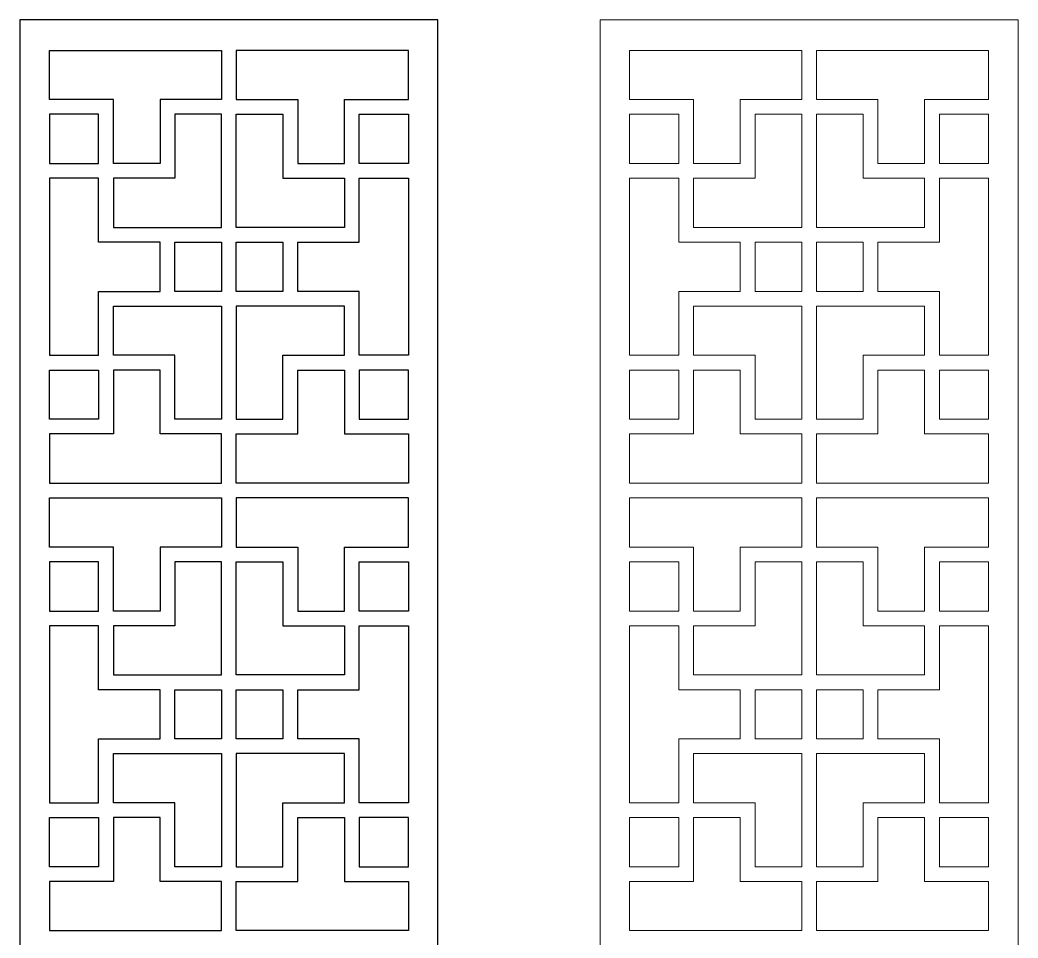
# Model space of a CAD drawing. Header units: centimetres. Extents: x -7.8 to 7.4, y -14.3 to 13.7.
# Drawn here: x -7.81 to 7.4, y -0.33 to 13.65 of the extents above; entities that cross this region are included whole.
import ezdxf

# ---------------------------------------------------------------- set-up
doc = ezdxf.new("R2010")
doc.units = ezdxf.units.CM
doc.header["$MEASUREMENT"] = 0
doc.layers.add('layer 1', color=7, linetype='Continuous')

msp = doc.modelspace()

# ---------------------------------------------------------------- linework, layer by layer
at = {"layer": 'layer 1', "color": 177}
msp.add_open_spline([(-7.81381, 13.65315), (-5.69114, 13.65315), (-3.56847, 13.65315), (-1.44581, 13.65315), (-1.44581, 13.65315), (-1.44581, 4.3289), (-1.44581, -4.99535), (-1.44581, -14.3196), (-1.44581, -14.3196), (-3.56847, -14.3196), (-5.69114, -14.3196), (-7.81381, -14.3196), (-7.81381, -14.3196), (-7.81381, -4.99535), (-7.81381, 4.3289), (-7.81381, 13.65315)], degree=3, knots=[0, 0, 0, 0, 0.2, 0.2, 0.2, 0.2, 0.4, 0.4, 0.4, 0.4, 0.6, 0.6, 0.6, 0.6, 1, 1, 1, 1], dxfattribs=at)
at = {"layer": 'layer 1', "color": 242, "lineweight": 9}
for points, knots in [([(1.02755, 13.65315), (3.15022, 13.65315), (5.27289, 13.65315), (7.39555, 13.65315), (7.39555, 13.65315), (7.39555, 4.3289), (7.39555, -4.99535), (7.39555, -14.3196), (7.39555, -14.3196), (5.27289, -14.3196), (3.15022, -14.3196), (1.02755, -14.3196), (1.02755, -14.3196), (1.02755, -4.99535), (1.02755, 4.3289), (1.02755, 13.65315)], [0, 0, 0, 0, 0.2, 0.2, 0.2, 0.2, 0.4, 0.4, 0.4, 0.4, 0.6, 0.6, 0.6, 0.6, 1, 1, 1, 1]), ([(4.09915, 12.44022), (4.09915, 12.68998), (4.09915, 12.9397), (4.09915, 13.18943), (4.09915, 13.18943), (3.22513, 13.18943), (2.35107, 13.18943), (1.4771, 13.18943), (1.4771, 13.18943), (1.4771, 12.9397), (1.4771, 12.68998), (1.4771, 12.44022), (1.4771, 12.44022), (1.80171, 12.44022), (2.12637, 12.44022), (2.45099, 12.44022), (2.45099, 12.44022), (2.45099, 12.11558), (2.45099, 11.79095), (2.45099, 11.4663), (2.45099, 11.4663), (2.68821, 11.4663), (2.92545, 11.4663), (3.16271, 11.4663), (3.16271, 11.4663), (3.16271, 11.79095), (3.16271, 12.11558), (3.16271, 12.44022), (3.16271, 12.44022), (3.47486, 12.44022), (3.78701, 12.44022), (4.09915, 12.44022)], [0, 0, 0, 0, 0.11111111, 0.11111111, 0.11111111, 0.11111111, 0.22222222, 0.22222222, 0.22222222, 0.22222222, 0.33333333, 0.33333333, 0.33333333, 0.33333333, 0.44444444, 0.44444444, 0.44444444, 0.44444444, 0.55555556, 0.55555556, 0.55555556, 0.55555556, 0.66666667, 0.66666667, 0.66666667, 0.66666667, 0.77777778, 0.77777778, 0.77777778, 0.77777778, 1, 1, 1, 1]), ([(4.32392, 12.44022), (4.32392, 12.68998), (4.32392, 12.9397), (4.32392, 13.18943), (4.32392, 13.18943), (5.19796, 13.18943), (6.072, 13.18943), (6.94604, 13.18943), (6.94604, 13.18943), (6.94604, 12.9397), (6.94604, 12.68998), (6.94604, 12.44022), (6.94604, 12.44022), (6.6214, 12.44022), (6.29678, 12.44022), (5.97211, 12.44022), (5.97211, 12.44022), (5.97211, 12.11558), (5.97211, 11.79095), (5.97211, 11.4663), (5.97211, 11.4663), (5.73486, 11.4663), (5.49762, 11.4663), (5.26041, 11.4663), (5.26041, 11.4663), (5.26041, 11.79095), (5.26041, 12.11558), (5.26041, 12.44022), (5.26041, 12.44022), (4.94826, 12.44022), (4.63609, 12.44022), (4.32392, 12.44022)], [0, 0, 0, 0, 0.11111111, 0.11111111, 0.11111111, 0.11111111, 0.22222222, 0.22222222, 0.22222222, 0.22222222, 0.33333333, 0.33333333, 0.33333333, 0.33333333, 0.44444444, 0.44444444, 0.44444444, 0.44444444, 0.55555556, 0.55555556, 0.55555556, 0.55555556, 0.66666667, 0.66666667, 0.66666667, 0.66666667, 0.77777778, 0.77777778, 0.77777778, 0.77777778, 1, 1, 1, 1]), ([(1.4771, 12.21552), (1.72679, 12.21552), (1.97649, 12.21552), (2.22621, 12.21552), (2.22621, 12.21552), (2.22621, 11.96578), (2.22621, 11.71605), (2.22621, 11.4663), (2.22621, 11.4663), (1.97649, 11.4663), (1.72679, 11.4663), (1.4771, 11.4663), (1.4771, 11.4663), (1.4771, 11.71605), (1.4771, 11.96578), (1.4771, 12.21552)], [0, 0, 0, 0, 0.2, 0.2, 0.2, 0.2, 0.4, 0.4, 0.4, 0.4, 0.6, 0.6, 0.6, 0.6, 1, 1, 1, 1]), ([(3.38745, 11.24155), (3.38745, 11.5662), (3.38745, 11.89085), (3.38745, 12.21552), (3.38745, 12.21552), (3.62471, 12.21552), (3.86193, 12.21552), (4.09915, 12.21552), (4.09915, 12.21552), (4.09915, 11.6411), (4.09915, 11.06674), (4.09915, 10.4924), (4.09915, 10.4924), (3.49035, 10.4924), (2.91211, 10.4924), (2.45099, 10.4924), (2.45099, 10.4924), (2.45099, 10.74209), (2.45099, 10.99182), (2.45099, 11.24155), (2.45099, 11.24155), (2.76315, 11.24155), (3.07529, 11.24155), (3.38745, 11.24155)], [0, 0, 0, 0, 0.14285714, 0.14285714, 0.14285714, 0.14285714, 0.28571429, 0.28571429, 0.28571429, 0.28571429, 0.42857143, 0.42857143, 0.42857143, 0.42857143, 0.57142857, 0.57142857, 0.57142857, 0.57142857, 0.71428571, 0.71428571, 0.71428571, 0.71428571, 1, 1, 1, 1]), ([(5.03566, 11.24155), (5.03566, 11.5662), (5.03566, 11.89085), (5.03566, 12.21552), (5.03566, 12.21552), (4.79841, 12.21552), (4.56118, 12.21552), (4.32392, 12.21552), (4.32392, 12.21552), (4.32392, 11.6411), (4.32392, 11.06674), (4.32392, 10.4924), (4.32392, 10.4924), (4.93273, 10.4924), (5.51097, 10.4924), (5.97211, 10.4924), (5.97211, 10.4924), (5.97211, 10.74209), (5.97211, 10.99182), (5.97211, 11.24155), (5.97211, 11.24155), (5.65996, 11.24155), (5.34778, 11.24155), (5.03566, 11.24155)], [0, 0, 0, 0, 0.14285714, 0.14285714, 0.14285714, 0.14285714, 0.28571429, 0.28571429, 0.28571429, 0.28571429, 0.42857143, 0.42857143, 0.42857143, 0.42857143, 0.57142857, 0.57142857, 0.57142857, 0.57142857, 0.71428571, 0.71428571, 0.71428571, 0.71428571, 1, 1, 1, 1]), ([(6.94604, 12.21552), (6.69633, 12.21552), (6.4466, 12.21552), (6.19686, 12.21552), (6.19686, 12.21552), (6.19686, 11.96578), (6.19686, 11.71605), (6.19686, 11.4663), (6.19686, 11.4663), (6.4466, 11.4663), (6.69633, 11.4663), (6.94604, 11.4663), (6.94604, 11.4663), (6.94604, 11.71605), (6.94604, 11.96578), (6.94604, 12.21552)], [0, 0, 0, 0, 0.2, 0.2, 0.2, 0.2, 0.4, 0.4, 0.4, 0.4, 0.6, 0.6, 0.6, 0.6, 1, 1, 1, 1]), ([(1.4771, 11.24155), (1.72679, 11.24155), (1.97649, 11.24155), (2.22621, 11.24155), (2.22621, 11.24155), (2.22621, 10.91691), (2.22621, 10.59229), (2.22621, 10.26762), (2.22621, 10.26762), (2.53837, 10.26762), (2.85058, 10.26762), (3.16271, 10.26762), (3.16271, 10.26762), (3.16271, 10.01788), (3.16271, 9.76818), (3.16271, 9.51846), (3.16271, 9.51846), (2.85058, 9.51846), (2.53837, 9.51846), (2.22621, 9.51846), (2.22621, 9.51846), (2.22621, 9.19382), (2.22621, 8.86915), (2.22621, 8.54456), (2.22621, 8.54456), (1.97649, 8.54456), (1.72679, 8.54456), (1.4771, 8.54456), (1.4771, 8.54456), (1.4771, 9.44351), (1.4771, 10.34255), (1.4771, 11.24155)], [0, 0, 0, 0, 0.11111111, 0.11111111, 0.11111111, 0.11111111, 0.22222222, 0.22222222, 0.22222222, 0.22222222, 0.33333333, 0.33333333, 0.33333333, 0.33333333, 0.44444444, 0.44444444, 0.44444444, 0.44444444, 0.55555556, 0.55555556, 0.55555556, 0.55555556, 0.66666667, 0.66666667, 0.66666667, 0.66666667, 0.77777778, 0.77777778, 0.77777778, 0.77777778, 1, 1, 1, 1]), ([(6.94604, 11.24155), (6.69633, 11.24155), (6.4466, 11.24155), (6.19686, 11.24155), (6.19686, 11.24155), (6.19686, 10.91691), (6.19686, 10.59229), (6.19686, 10.26762), (6.19686, 10.26762), (5.88469, 10.26762), (5.57255, 10.26762), (5.26041, 10.26762), (5.26041, 10.26762), (5.26041, 10.01788), (5.26041, 9.76818), (5.26041, 9.51846), (5.26041, 9.51846), (5.57255, 9.51846), (5.88469, 9.51846), (6.19686, 9.51846), (6.19686, 9.51846), (6.19686, 9.19382), (6.19686, 8.86915), (6.19686, 8.54456), (6.19686, 8.54456), (6.4466, 8.54456), (6.69633, 8.54456), (6.94604, 8.54456), (6.94604, 8.54456), (6.94604, 9.44351), (6.94604, 10.34255), (6.94604, 11.24155)], [0, 0, 0, 0, 0.11111111, 0.11111111, 0.11111111, 0.11111111, 0.22222222, 0.22222222, 0.22222222, 0.22222222, 0.33333333, 0.33333333, 0.33333333, 0.33333333, 0.44444444, 0.44444444, 0.44444444, 0.44444444, 0.55555556, 0.55555556, 0.55555556, 0.55555556, 0.66666667, 0.66666667, 0.66666667, 0.66666667, 0.77777778, 0.77777778, 0.77777778, 0.77777778, 1, 1, 1, 1]), ([(3.38745, 9.51846), (3.62471, 9.51846), (3.86193, 9.51846), (4.09915, 9.51846), (4.09915, 9.51846), (4.09915, 9.76818), (4.09915, 10.01788), (4.09915, 10.26762), (4.09915, 10.26762), (3.86193, 10.26762), (3.62471, 10.26762), (3.38745, 10.26762), (3.38745, 10.26762), (3.38745, 10.01788), (3.38745, 9.76818), (3.38745, 9.51846)], [0, 0, 0, 0, 0.2, 0.2, 0.2, 0.2, 0.4, 0.4, 0.4, 0.4, 0.6, 0.6, 0.6, 0.6, 1, 1, 1, 1]), ([(5.03566, 10.26762), (4.79841, 10.26762), (4.56118, 10.26762), (4.32392, 10.26762), (4.32392, 10.26762), (4.32392, 10.01788), (4.32392, 9.76818), (4.32392, 9.51846), (4.32392, 9.51846), (4.56118, 9.51846), (4.79841, 9.51846), (5.03566, 9.51846), (5.03566, 9.51846), (5.03566, 9.76818), (5.03566, 10.01788), (5.03566, 10.26762)], [0, 0, 0, 0, 0.2, 0.2, 0.2, 0.2, 0.4, 0.4, 0.4, 0.4, 0.6, 0.6, 0.6, 0.6, 1, 1, 1, 1]), ([(3.38745, 8.54456), (3.38745, 8.21987), (3.38745, 7.89522), (3.38745, 7.5706), (3.38745, 7.5706), (3.62471, 7.5706), (3.86193, 7.5706), (4.09915, 7.5706), (4.09915, 7.5706), (4.09915, 8.14496), (4.09915, 8.71934), (4.09915, 9.29371), (4.09915, 9.29371), (3.49035, 9.29371), (2.91211, 9.29371), (2.45099, 9.29371), (2.45099, 9.29371), (2.45099, 9.04397), (2.45099, 8.79424), (2.45099, 8.54456), (2.45099, 8.54456), (2.76315, 8.54456), (3.07529, 8.54456), (3.38745, 8.54456)], [0, 0, 0, 0, 0.14285714, 0.14285714, 0.14285714, 0.14285714, 0.28571429, 0.28571429, 0.28571429, 0.28571429, 0.42857143, 0.42857143, 0.42857143, 0.42857143, 0.57142857, 0.57142857, 0.57142857, 0.57142857, 0.71428571, 0.71428571, 0.71428571, 0.71428571, 1, 1, 1, 1]), ([(5.03566, 8.54456), (5.03566, 8.21987), (5.03566, 7.89522), (5.03566, 7.5706), (5.03566, 7.5706), (4.79841, 7.5706), (4.56118, 7.5706), (4.32392, 7.5706), (4.32392, 7.5706), (4.32392, 8.14496), (4.32392, 8.71934), (4.32392, 9.29371), (4.32392, 9.29371), (4.93273, 9.29371), (5.51097, 9.29371), (5.97211, 9.29371), (5.97211, 9.29371), (5.97211, 9.04397), (5.97211, 8.79424), (5.97211, 8.54456), (5.97211, 8.54456), (5.65996, 8.54456), (5.34778, 8.54456), (5.03566, 8.54456)], [0, 0, 0, 0, 0.14285714, 0.14285714, 0.14285714, 0.14285714, 0.28571429, 0.28571429, 0.28571429, 0.28571429, 0.42857143, 0.42857143, 0.42857143, 0.42857143, 0.57142857, 0.57142857, 0.57142857, 0.57142857, 0.71428571, 0.71428571, 0.71428571, 0.71428571, 1, 1, 1, 1]), ([(1.4771, 7.5706), (1.72679, 7.5706), (1.97649, 7.5706), (2.22621, 7.5706), (2.22621, 7.5706), (2.22621, 7.82031), (2.22621, 8.07003), (2.22621, 8.31979), (2.22621, 8.31979), (1.97649, 8.31979), (1.72679, 8.31979), (1.4771, 8.31979), (1.4771, 8.31979), (1.4771, 8.07003), (1.4771, 7.82031), (1.4771, 7.5706)], [0, 0, 0, 0, 0.2, 0.2, 0.2, 0.2, 0.4, 0.4, 0.4, 0.4, 0.6, 0.6, 0.6, 0.6, 1, 1, 1, 1]), ([(4.09915, 7.34585), (4.09915, 7.09611), (4.09915, 6.84637), (4.09915, 6.59666), (4.09915, 6.59666), (3.22513, 6.59666), (2.35107, 6.59666), (1.4771, 6.59666), (1.4771, 6.59666), (1.4771, 6.84637), (1.4771, 7.09611), (1.4771, 7.34585), (1.4771, 7.34585), (1.80171, 7.34585), (2.12637, 7.34585), (2.45099, 7.34585), (2.45099, 7.34585), (2.45099, 7.67048), (2.45099, 7.99513), (2.45099, 8.31979), (2.45099, 8.31979), (2.68821, 8.31979), (2.92545, 8.31979), (3.16271, 8.31979), (3.16271, 8.31979), (3.16271, 7.99513), (3.16271, 7.67048), (3.16271, 7.34585), (3.16271, 7.34585), (3.47486, 7.34585), (3.78701, 7.34585), (4.09915, 7.34585)], [0, 0, 0, 0, 0.11111111, 0.11111111, 0.11111111, 0.11111111, 0.22222222, 0.22222222, 0.22222222, 0.22222222, 0.33333333, 0.33333333, 0.33333333, 0.33333333, 0.44444444, 0.44444444, 0.44444444, 0.44444444, 0.55555556, 0.55555556, 0.55555556, 0.55555556, 0.66666667, 0.66666667, 0.66666667, 0.66666667, 0.77777778, 0.77777778, 0.77777778, 0.77777778, 1, 1, 1, 1]), ([(4.32392, 7.34585), (4.32392, 7.09611), (4.32392, 6.84637), (4.32392, 6.59666), (4.32392, 6.59666), (5.19796, 6.59666), (6.072, 6.59666), (6.94604, 6.59666), (6.94604, 6.59666), (6.94604, 6.84637), (6.94604, 7.09611), (6.94604, 7.34585), (6.94604, 7.34585), (6.6214, 7.34585), (6.29678, 7.34585), (5.97211, 7.34585), (5.97211, 7.34585), (5.97211, 7.67048), (5.97211, 7.99513), (5.97211, 8.31979), (5.97211, 8.31979), (5.73486, 8.31979), (5.49762, 8.31979), (5.26041, 8.31979), (5.26041, 8.31979), (5.26041, 7.99513), (5.26041, 7.67048), (5.26041, 7.34585), (5.26041, 7.34585), (4.94826, 7.34585), (4.63609, 7.34585), (4.32392, 7.34585)], [0, 0, 0, 0, 0.11111111, 0.11111111, 0.11111111, 0.11111111, 0.22222222, 0.22222222, 0.22222222, 0.22222222, 0.33333333, 0.33333333, 0.33333333, 0.33333333, 0.44444444, 0.44444444, 0.44444444, 0.44444444, 0.55555556, 0.55555556, 0.55555556, 0.55555556, 0.66666667, 0.66666667, 0.66666667, 0.66666667, 0.77777778, 0.77777778, 0.77777778, 0.77777778, 1, 1, 1, 1]), ([(6.94604, 7.5706), (6.69633, 7.5706), (6.4466, 7.5706), (6.19686, 7.5706), (6.19686, 7.5706), (6.19686, 7.82031), (6.19686, 8.07003), (6.19686, 8.31979), (6.19686, 8.31979), (6.4466, 8.31979), (6.69633, 8.31979), (6.94604, 8.31979), (6.94604, 8.31979), (6.94604, 8.07003), (6.94604, 7.82031), (6.94604, 7.5706)], [0, 0, 0, 0, 0.2, 0.2, 0.2, 0.2, 0.4, 0.4, 0.4, 0.4, 0.6, 0.6, 0.6, 0.6, 1, 1, 1, 1]), ([(4.09915, 5.62275), (4.09915, 5.87243), (4.09915, 6.1222), (4.09915, 6.3719), (4.09915, 6.3719), (3.22513, 6.3719), (2.35107, 6.3719), (1.4771, 6.3719), (1.4771, 6.3719), (1.4771, 6.1222), (1.4771, 5.87243), (1.4771, 5.62275), (1.4771, 5.62275), (1.80171, 5.62275), (2.12637, 5.62275), (2.45099, 5.62275), (2.45099, 5.62275), (2.45099, 5.29807), (2.45099, 4.97347), (2.45099, 4.64882), (2.45099, 4.64882), (2.68821, 4.64882), (2.92545, 4.64882), (3.16271, 4.64882), (3.16271, 4.64882), (3.16271, 4.97347), (3.16271, 5.29807), (3.16271, 5.62275), (3.16271, 5.62275), (3.47486, 5.62275), (3.78701, 5.62275), (4.09915, 5.62275)], [0, 0, 0, 0, 0.11111111, 0.11111111, 0.11111111, 0.11111111, 0.22222222, 0.22222222, 0.22222222, 0.22222222, 0.33333333, 0.33333333, 0.33333333, 0.33333333, 0.44444444, 0.44444444, 0.44444444, 0.44444444, 0.55555556, 0.55555556, 0.55555556, 0.55555556, 0.66666667, 0.66666667, 0.66666667, 0.66666667, 0.77777778, 0.77777778, 0.77777778, 0.77777778, 1, 1, 1, 1]), ([(4.32392, 5.62275), (4.32392, 5.87243), (4.32392, 6.1222), (4.32392, 6.3719), (4.32392, 6.3719), (5.19796, 6.3719), (6.072, 6.3719), (6.94604, 6.3719), (6.94604, 6.3719), (6.94604, 6.1222), (6.94604, 5.87243), (6.94604, 5.62275), (6.94604, 5.62275), (6.6214, 5.62275), (6.29678, 5.62275), (5.97211, 5.62275), (5.97211, 5.62275), (5.97211, 5.29807), (5.97211, 4.97347), (5.97211, 4.64882), (5.97211, 4.64882), (5.73486, 4.64882), (5.49762, 4.64882), (5.26041, 4.64882), (5.26041, 4.64882), (5.26041, 4.97347), (5.26041, 5.29807), (5.26041, 5.62275), (5.26041, 5.62275), (4.94826, 5.62275), (4.63609, 5.62275), (4.32392, 5.62275)], [0, 0, 0, 0, 0.11111111, 0.11111111, 0.11111111, 0.11111111, 0.22222222, 0.22222222, 0.22222222, 0.22222222, 0.33333333, 0.33333333, 0.33333333, 0.33333333, 0.44444444, 0.44444444, 0.44444444, 0.44444444, 0.55555556, 0.55555556, 0.55555556, 0.55555556, 0.66666667, 0.66666667, 0.66666667, 0.66666667, 0.77777778, 0.77777778, 0.77777778, 0.77777778, 1, 1, 1, 1]), ([(1.4771, 5.39799), (1.72679, 5.39799), (1.97649, 5.39799), (2.22621, 5.39799), (2.22621, 5.39799), (2.22621, 5.14826), (2.22621, 4.89852), (2.22621, 4.64882), (2.22621, 4.64882), (1.97649, 4.64882), (1.72679, 4.64882), (1.4771, 4.64882), (1.4771, 4.64882), (1.4771, 4.89852), (1.4771, 5.14826), (1.4771, 5.39799)], [0, 0, 0, 0, 0.2, 0.2, 0.2, 0.2, 0.4, 0.4, 0.4, 0.4, 0.6, 0.6, 0.6, 0.6, 1, 1, 1, 1]), ([(3.38745, 4.42406), (3.38745, 4.7487), (3.38745, 5.07332), (3.38745, 5.39799), (3.38745, 5.39799), (3.62471, 5.39799), (3.86193, 5.39799), (4.09915, 5.39799), (4.09915, 5.39799), (4.09915, 4.8236), (4.09915, 4.24922), (4.09915, 3.67487), (4.09915, 3.67487), (3.49035, 3.67487), (2.91211, 3.67487), (2.45099, 3.67487), (2.45099, 3.67487), (2.45099, 3.92457), (2.45099, 4.17434), (2.45099, 4.42406), (2.45099, 4.42406), (2.76315, 4.42406), (3.07529, 4.42406), (3.38745, 4.42406)], [0, 0, 0, 0, 0.14285714, 0.14285714, 0.14285714, 0.14285714, 0.28571429, 0.28571429, 0.28571429, 0.28571429, 0.42857143, 0.42857143, 0.42857143, 0.42857143, 0.57142857, 0.57142857, 0.57142857, 0.57142857, 0.71428571, 0.71428571, 0.71428571, 0.71428571, 1, 1, 1, 1]), ([(5.03566, 4.42406), (5.03566, 4.7487), (5.03566, 5.07332), (5.03566, 5.39799), (5.03566, 5.39799), (4.79841, 5.39799), (4.56118, 5.39799), (4.32392, 5.39799), (4.32392, 5.39799), (4.32392, 4.8236), (4.32392, 4.24922), (4.32392, 3.67487), (4.32392, 3.67487), (4.93273, 3.67487), (5.51097, 3.67487), (5.97211, 3.67487), (5.97211, 3.67487), (5.97211, 3.92457), (5.97211, 4.17434), (5.97211, 4.42406), (5.97211, 4.42406), (5.65996, 4.42406), (5.34778, 4.42406), (5.03566, 4.42406)], [0, 0, 0, 0, 0.14285714, 0.14285714, 0.14285714, 0.14285714, 0.28571429, 0.28571429, 0.28571429, 0.28571429, 0.42857143, 0.42857143, 0.42857143, 0.42857143, 0.57142857, 0.57142857, 0.57142857, 0.57142857, 0.71428571, 0.71428571, 0.71428571, 0.71428571, 1, 1, 1, 1]), ([(6.94604, 5.39799), (6.69633, 5.39799), (6.4466, 5.39799), (6.19686, 5.39799), (6.19686, 5.39799), (6.19686, 5.14826), (6.19686, 4.89852), (6.19686, 4.64882), (6.19686, 4.64882), (6.4466, 4.64882), (6.69633, 4.64882), (6.94604, 4.64882), (6.94604, 4.64882), (6.94604, 4.89852), (6.94604, 5.14826), (6.94604, 5.39799)], [0, 0, 0, 0, 0.2, 0.2, 0.2, 0.2, 0.4, 0.4, 0.4, 0.4, 0.6, 0.6, 0.6, 0.6, 1, 1, 1, 1]), ([(1.4771, 4.42406), (1.72679, 4.42406), (1.97649, 4.42406), (2.22621, 4.42406), (2.22621, 4.42406), (2.22621, 4.0994), (2.22621, 3.77478), (2.22621, 3.45011), (2.22621, 3.45011), (2.53837, 3.45011), (2.85058, 3.45011), (3.16271, 3.45011), (3.16271, 3.45011), (3.16271, 3.2004), (3.16271, 2.95067), (3.16271, 2.70094), (3.16271, 2.70094), (2.85058, 2.70094), (2.53837, 2.70094), (2.22621, 2.70094), (2.22621, 2.70094), (2.22621, 2.3763), (2.22621, 2.05163), (2.22621, 1.72701), (2.22621, 1.72701), (1.97649, 1.72701), (1.72679, 1.72701), (1.4771, 1.72701), (1.4771, 1.72701), (1.4771, 2.62602), (1.4771, 3.52503), (1.4771, 4.42406)], [0, 0, 0, 0, 0.11111111, 0.11111111, 0.11111111, 0.11111111, 0.22222222, 0.22222222, 0.22222222, 0.22222222, 0.33333333, 0.33333333, 0.33333333, 0.33333333, 0.44444444, 0.44444444, 0.44444444, 0.44444444, 0.55555556, 0.55555556, 0.55555556, 0.55555556, 0.66666667, 0.66666667, 0.66666667, 0.66666667, 0.77777778, 0.77777778, 0.77777778, 0.77777778, 1, 1, 1, 1]), ([(6.94604, 4.42406), (6.69633, 4.42406), (6.4466, 4.42406), (6.19686, 4.42406), (6.19686, 4.42406), (6.19686, 4.0994), (6.19686, 3.77478), (6.19686, 3.45011), (6.19686, 3.45011), (5.88469, 3.45011), (5.57255, 3.45011), (5.26041, 3.45011), (5.26041, 3.45011), (5.26041, 3.2004), (5.26041, 2.95067), (5.26041, 2.70094), (5.26041, 2.70094), (5.57255, 2.70094), (5.88469, 2.70094), (6.19686, 2.70094), (6.19686, 2.70094), (6.19686, 2.3763), (6.19686, 2.05163), (6.19686, 1.72701), (6.19686, 1.72701), (6.4466, 1.72701), (6.69633, 1.72701), (6.94604, 1.72701), (6.94604, 1.72701), (6.94604, 2.62602), (6.94604, 3.52503), (6.94604, 4.42406)], [0, 0, 0, 0, 0.11111111, 0.11111111, 0.11111111, 0.11111111, 0.22222222, 0.22222222, 0.22222222, 0.22222222, 0.33333333, 0.33333333, 0.33333333, 0.33333333, 0.44444444, 0.44444444, 0.44444444, 0.44444444, 0.55555556, 0.55555556, 0.55555556, 0.55555556, 0.66666667, 0.66666667, 0.66666667, 0.66666667, 0.77777778, 0.77777778, 0.77777778, 0.77777778, 1, 1, 1, 1]), ([(3.38745, 2.70094), (3.62471, 2.70094), (3.86193, 2.70094), (4.09915, 2.70094), (4.09915, 2.70094), (4.09915, 2.95067), (4.09915, 3.2004), (4.09915, 3.45011), (4.09915, 3.45011), (3.86193, 3.45011), (3.62471, 3.45011), (3.38745, 3.45011), (3.38745, 3.45011), (3.38745, 3.2004), (3.38745, 2.95067), (3.38745, 2.70094)], [0, 0, 0, 0, 0.2, 0.2, 0.2, 0.2, 0.4, 0.4, 0.4, 0.4, 0.6, 0.6, 0.6, 0.6, 1, 1, 1, 1]), ([(5.03566, 3.45011), (4.79841, 3.45011), (4.56118, 3.45011), (4.32392, 3.45011), (4.32392, 3.45011), (4.32392, 3.2004), (4.32392, 2.95067), (4.32392, 2.70094), (4.32392, 2.70094), (4.56118, 2.70094), (4.79841, 2.70094), (5.03566, 2.70094), (5.03566, 2.70094), (5.03566, 2.95067), (5.03566, 3.2004), (5.03566, 3.45011)], [0, 0, 0, 0, 0.2, 0.2, 0.2, 0.2, 0.4, 0.4, 0.4, 0.4, 0.6, 0.6, 0.6, 0.6, 1, 1, 1, 1]), ([(3.38745, 1.72701), (3.38745, 1.40236), (3.38745, 1.07773), (3.38745, 0.75306), (3.38745, 0.75306), (3.62471, 0.75306), (3.86193, 0.75306), (4.09915, 0.75306), (4.09915, 0.75306), (4.09915, 1.32744), (4.09915, 1.90184), (4.09915, 2.47619), (4.09915, 2.47619), (3.49035, 2.47619), (2.91211, 2.47619), (2.45099, 2.47619), (2.45099, 2.47619), (2.45099, 2.22646), (2.45099, 1.97676), (2.45099, 1.72701), (2.45099, 1.72701), (2.76315, 1.72701), (3.07529, 1.72701), (3.38745, 1.72701)], [0, 0, 0, 0, 0.14285714, 0.14285714, 0.14285714, 0.14285714, 0.28571429, 0.28571429, 0.28571429, 0.28571429, 0.42857143, 0.42857143, 0.42857143, 0.42857143, 0.57142857, 0.57142857, 0.57142857, 0.57142857, 0.71428571, 0.71428571, 0.71428571, 0.71428571, 1, 1, 1, 1]), ([(5.03566, 1.72701), (5.03566, 1.40236), (5.03566, 1.07773), (5.03566, 0.75306), (5.03566, 0.75306), (4.79841, 0.75306), (4.56118, 0.75306), (4.32392, 0.75306), (4.32392, 0.75306), (4.32392, 1.32744), (4.32392, 1.90184), (4.32392, 2.47619), (4.32392, 2.47619), (4.93273, 2.47619), (5.51097, 2.47619), (5.97211, 2.47619), (5.97211, 2.47619), (5.97211, 2.22646), (5.97211, 1.97676), (5.97211, 1.72701), (5.97211, 1.72701), (5.65996, 1.72701), (5.34778, 1.72701), (5.03566, 1.72701)], [0, 0, 0, 0, 0.14285714, 0.14285714, 0.14285714, 0.14285714, 0.28571429, 0.28571429, 0.28571429, 0.28571429, 0.42857143, 0.42857143, 0.42857143, 0.42857143, 0.57142857, 0.57142857, 0.57142857, 0.57142857, 0.71428571, 0.71428571, 0.71428571, 0.71428571, 1, 1, 1, 1]), ([(1.4771, 0.75306), (1.72679, 0.75306), (1.97649, 0.75306), (2.22621, 0.75306), (2.22621, 0.75306), (2.22621, 1.00282), (2.22621, 1.25253), (2.22621, 1.50226), (2.22621, 1.50226), (1.97649, 1.50226), (1.72679, 1.50226), (1.4771, 1.50226), (1.4771, 1.50226), (1.4771, 1.25253), (1.4771, 1.00282), (1.4771, 0.75306)], [0, 0, 0, 0, 0.2, 0.2, 0.2, 0.2, 0.4, 0.4, 0.4, 0.4, 0.6, 0.6, 0.6, 0.6, 1, 1, 1, 1]), ([(4.09915, 0.52832), (4.09915, 0.27861), (4.09915, 0.02888), (4.09915, -0.22087), (4.09915, -0.22087), (3.22513, -0.22087), (2.35107, -0.22087), (1.4771, -0.22087), (1.4771, -0.22087), (1.4771, 0.02888), (1.4771, 0.27861), (1.4771, 0.52832), (1.4771, 0.52832), (1.80171, 0.52832), (2.12637, 0.52832), (2.45099, 0.52832), (2.45099, 0.52832), (2.45099, 0.853), (2.45099, 1.17763), (2.45099, 1.50226), (2.45099, 1.50226), (2.68821, 1.50226), (2.92545, 1.50226), (3.16271, 1.50226), (3.16271, 1.50226), (3.16271, 1.17763), (3.16271, 0.853), (3.16271, 0.52832), (3.16271, 0.52832), (3.47486, 0.52832), (3.78701, 0.52832), (4.09915, 0.52832)], [0, 0, 0, 0, 0.11111111, 0.11111111, 0.11111111, 0.11111111, 0.22222222, 0.22222222, 0.22222222, 0.22222222, 0.33333333, 0.33333333, 0.33333333, 0.33333333, 0.44444444, 0.44444444, 0.44444444, 0.44444444, 0.55555556, 0.55555556, 0.55555556, 0.55555556, 0.66666667, 0.66666667, 0.66666667, 0.66666667, 0.77777778, 0.77777778, 0.77777778, 0.77777778, 1, 1, 1, 1]), ([(4.32392, 0.52832), (4.32392, 0.27861), (4.32392, 0.02888), (4.32392, -0.22087), (4.32392, -0.22087), (5.19796, -0.22087), (6.072, -0.22087), (6.94604, -0.22087), (6.94604, -0.22087), (6.94604, 0.02888), (6.94604, 0.27861), (6.94604, 0.52832), (6.94604, 0.52832), (6.6214, 0.52832), (6.29678, 0.52832), (5.97211, 0.52832), (5.97211, 0.52832), (5.97211, 0.853), (5.97211, 1.17763), (5.97211, 1.50226), (5.97211, 1.50226), (5.73486, 1.50226), (5.49762, 1.50226), (5.26041, 1.50226), (5.26041, 1.50226), (5.26041, 1.17763), (5.26041, 0.853), (5.26041, 0.52832), (5.26041, 0.52832), (4.94826, 0.52832), (4.63609, 0.52832), (4.32392, 0.52832)], [0, 0, 0, 0, 0.11111111, 0.11111111, 0.11111111, 0.11111111, 0.22222222, 0.22222222, 0.22222222, 0.22222222, 0.33333333, 0.33333333, 0.33333333, 0.33333333, 0.44444444, 0.44444444, 0.44444444, 0.44444444, 0.55555556, 0.55555556, 0.55555556, 0.55555556, 0.66666667, 0.66666667, 0.66666667, 0.66666667, 0.77777778, 0.77777778, 0.77777778, 0.77777778, 1, 1, 1, 1]), ([(6.94604, 0.75306), (6.69633, 0.75306), (6.4466, 0.75306), (6.19686, 0.75306), (6.19686, 0.75306), (6.19686, 1.00282), (6.19686, 1.25253), (6.19686, 1.50226), (6.19686, 1.50226), (6.4466, 1.50226), (6.69633, 1.50226), (6.94604, 1.50226), (6.94604, 1.50226), (6.94604, 1.25253), (6.94604, 1.00282), (6.94604, 0.75306)], [0, 0, 0, 0, 0.2, 0.2, 0.2, 0.2, 0.4, 0.4, 0.4, 0.4, 0.6, 0.6, 0.6, 0.6, 1, 1, 1, 1])]:
    msp.add_open_spline(points, degree=3, knots=knots, dxfattribs=at)
at = {"layer": 'layer 1', "color": 7}
for points, knots in [([(-4.74221, 12.44022), (-4.74221, 12.68998), (-4.74221, 12.9397), (-4.74221, 13.18943), (-4.74221, 13.18943), (-5.61623, 13.18943), (-6.49029, 13.18943), (-7.36426, 13.18943), (-7.36426, 13.18943), (-7.36426, 12.9397), (-7.36426, 12.68998), (-7.36426, 12.44022), (-7.36426, 12.44022), (-7.03965, 12.44022), (-6.71499, 12.44022), (-6.39037, 12.44022), (-6.39037, 12.44022), (-6.39037, 12.11558), (-6.39037, 11.79095), (-6.39037, 11.4663), (-6.39037, 11.4663), (-6.15315, 11.4663), (-5.91591, 11.4663), (-5.67865, 11.4663), (-5.67865, 11.4663), (-5.67865, 11.79095), (-5.67865, 12.11558), (-5.67865, 12.44022), (-5.67865, 12.44022), (-5.3665, 12.44022), (-5.05435, 12.44022), (-4.74221, 12.44022)], [0, 0, 0, 0, 0.11111111, 0.11111111, 0.11111111, 0.11111111, 0.22222222, 0.22222222, 0.22222222, 0.22222222, 0.33333333, 0.33333333, 0.33333333, 0.33333333, 0.44444444, 0.44444444, 0.44444444, 0.44444444, 0.55555556, 0.55555556, 0.55555556, 0.55555556, 0.66666667, 0.66666667, 0.66666667, 0.66666667, 0.77777778, 0.77777778, 0.77777778, 0.77777778, 1, 1, 1, 1]), ([(-4.51744, 12.44022), (-4.51744, 12.68998), (-4.51744, 12.9397), (-4.51744, 13.18943), (-4.51744, 13.18943), (-3.6434, 13.18943), (-2.76936, 13.18943), (-1.89532, 13.18943), (-1.89532, 13.18943), (-1.89532, 12.9397), (-1.89532, 12.68998), (-1.89532, 12.44022), (-1.89532, 12.44022), (-2.21996, 12.44022), (-2.54458, 12.44022), (-2.86925, 12.44022), (-2.86925, 12.44022), (-2.86925, 12.11558), (-2.86925, 11.79095), (-2.86925, 11.4663), (-2.86925, 11.4663), (-3.1065, 11.4663), (-3.34374, 11.4663), (-3.58095, 11.4663), (-3.58095, 11.4663), (-3.58095, 11.79095), (-3.58095, 12.11558), (-3.58095, 12.44022), (-3.58095, 12.44022), (-3.8931, 12.44022), (-4.20527, 12.44022), (-4.51744, 12.44022)], [0, 0, 0, 0, 0.11111111, 0.11111111, 0.11111111, 0.11111111, 0.22222222, 0.22222222, 0.22222222, 0.22222222, 0.33333333, 0.33333333, 0.33333333, 0.33333333, 0.44444444, 0.44444444, 0.44444444, 0.44444444, 0.55555556, 0.55555556, 0.55555556, 0.55555556, 0.66666667, 0.66666667, 0.66666667, 0.66666667, 0.77777778, 0.77777778, 0.77777778, 0.77777778, 1, 1, 1, 1]), ([(-7.36426, 12.21552), (-7.11457, 12.21552), (-6.86487, 12.21552), (-6.61515, 12.21552), (-6.61515, 12.21552), (-6.61515, 11.96578), (-6.61515, 11.71605), (-6.61515, 11.4663), (-6.61515, 11.4663), (-6.86487, 11.4663), (-7.11457, 11.4663), (-7.36426, 11.4663), (-7.36426, 11.4663), (-7.36426, 11.71605), (-7.36426, 11.96578), (-7.36426, 12.21552)], [0, 0, 0, 0, 0.2, 0.2, 0.2, 0.2, 0.4, 0.4, 0.4, 0.4, 0.6, 0.6, 0.6, 0.6, 1, 1, 1, 1]), ([(-5.45391, 11.24155), (-5.45391, 11.5662), (-5.45391, 11.89085), (-5.45391, 12.21552), (-5.45391, 12.21552), (-5.21665, 12.21552), (-4.97943, 12.21552), (-4.74221, 12.21552), (-4.74221, 12.21552), (-4.74221, 11.6411), (-4.74221, 11.06674), (-4.74221, 10.4924), (-4.74221, 10.4924), (-5.35101, 10.4924), (-5.92925, 10.4924), (-6.39037, 10.4924), (-6.39037, 10.4924), (-6.39037, 10.74209), (-6.39037, 10.99182), (-6.39037, 11.24155), (-6.39037, 11.24155), (-6.07821, 11.24155), (-5.76607, 11.24155), (-5.45391, 11.24155)], [0, 0, 0, 0, 0.14285714, 0.14285714, 0.14285714, 0.14285714, 0.28571429, 0.28571429, 0.28571429, 0.28571429, 0.42857143, 0.42857143, 0.42857143, 0.42857143, 0.57142857, 0.57142857, 0.57142857, 0.57142857, 0.71428571, 0.71428571, 0.71428571, 0.71428571, 1, 1, 1, 1]), ([(-3.8057, 11.24155), (-3.8057, 11.5662), (-3.8057, 11.89085), (-3.8057, 12.21552), (-3.8057, 12.21552), (-4.04295, 12.21552), (-4.28018, 12.21552), (-4.51744, 12.21552), (-4.51744, 12.21552), (-4.51744, 11.6411), (-4.51744, 11.06674), (-4.51744, 10.4924), (-4.51744, 10.4924), (-3.90863, 10.4924), (-3.33039, 10.4924), (-2.86925, 10.4924), (-2.86925, 10.4924), (-2.86925, 10.74209), (-2.86925, 10.99182), (-2.86925, 11.24155), (-2.86925, 11.24155), (-3.1814, 11.24155), (-3.49358, 11.24155), (-3.8057, 11.24155)], [0, 0, 0, 0, 0.14285714, 0.14285714, 0.14285714, 0.14285714, 0.28571429, 0.28571429, 0.28571429, 0.28571429, 0.42857143, 0.42857143, 0.42857143, 0.42857143, 0.57142857, 0.57142857, 0.57142857, 0.57142857, 0.71428571, 0.71428571, 0.71428571, 0.71428571, 1, 1, 1, 1]), ([(-1.89532, 12.21552), (-2.14503, 12.21552), (-2.39476, 12.21552), (-2.6445, 12.21552), (-2.6445, 12.21552), (-2.6445, 11.96578), (-2.6445, 11.71605), (-2.6445, 11.4663), (-2.6445, 11.4663), (-2.39476, 11.4663), (-2.14503, 11.4663), (-1.89532, 11.4663), (-1.89532, 11.4663), (-1.89532, 11.71605), (-1.89532, 11.96578), (-1.89532, 12.21552)], [0, 0, 0, 0, 0.2, 0.2, 0.2, 0.2, 0.4, 0.4, 0.4, 0.4, 0.6, 0.6, 0.6, 0.6, 1, 1, 1, 1]), ([(-7.36426, 11.24155), (-7.11457, 11.24155), (-6.86487, 11.24155), (-6.61515, 11.24155), (-6.61515, 11.24155), (-6.61515, 10.91691), (-6.61515, 10.59229), (-6.61515, 10.26762), (-6.61515, 10.26762), (-6.30299, 10.26762), (-5.99078, 10.26762), (-5.67865, 10.26762), (-5.67865, 10.26762), (-5.67865, 10.01788), (-5.67865, 9.76818), (-5.67865, 9.51846), (-5.67865, 9.51846), (-5.99078, 9.51846), (-6.30299, 9.51846), (-6.61515, 9.51846), (-6.61515, 9.51846), (-6.61515, 9.19382), (-6.61515, 8.86915), (-6.61515, 8.54456), (-6.61515, 8.54456), (-6.86487, 8.54456), (-7.11457, 8.54456), (-7.36426, 8.54456), (-7.36426, 8.54456), (-7.36426, 9.44351), (-7.36426, 10.34255), (-7.36426, 11.24155)], [0, 0, 0, 0, 0.11111111, 0.11111111, 0.11111111, 0.11111111, 0.22222222, 0.22222222, 0.22222222, 0.22222222, 0.33333333, 0.33333333, 0.33333333, 0.33333333, 0.44444444, 0.44444444, 0.44444444, 0.44444444, 0.55555556, 0.55555556, 0.55555556, 0.55555556, 0.66666667, 0.66666667, 0.66666667, 0.66666667, 0.77777778, 0.77777778, 0.77777778, 0.77777778, 1, 1, 1, 1]), ([(-1.89532, 11.24155), (-2.14503, 11.24155), (-2.39476, 11.24155), (-2.6445, 11.24155), (-2.6445, 11.24155), (-2.6445, 10.91691), (-2.6445, 10.59229), (-2.6445, 10.26762), (-2.6445, 10.26762), (-2.95667, 10.26762), (-3.26881, 10.26762), (-3.58095, 10.26762), (-3.58095, 10.26762), (-3.58095, 10.01788), (-3.58095, 9.76818), (-3.58095, 9.51846), (-3.58095, 9.51846), (-3.26881, 9.51846), (-2.95667, 9.51846), (-2.6445, 9.51846), (-2.6445, 9.51846), (-2.6445, 9.19382), (-2.6445, 8.86915), (-2.6445, 8.54456), (-2.6445, 8.54456), (-2.39476, 8.54456), (-2.14503, 8.54456), (-1.89532, 8.54456), (-1.89532, 8.54456), (-1.89532, 9.44351), (-1.89532, 10.34255), (-1.89532, 11.24155)], [0, 0, 0, 0, 0.11111111, 0.11111111, 0.11111111, 0.11111111, 0.22222222, 0.22222222, 0.22222222, 0.22222222, 0.33333333, 0.33333333, 0.33333333, 0.33333333, 0.44444444, 0.44444444, 0.44444444, 0.44444444, 0.55555556, 0.55555556, 0.55555556, 0.55555556, 0.66666667, 0.66666667, 0.66666667, 0.66666667, 0.77777778, 0.77777778, 0.77777778, 0.77777778, 1, 1, 1, 1]), ([(-5.45391, 9.51846), (-5.21665, 9.51846), (-4.97943, 9.51846), (-4.74221, 9.51846), (-4.74221, 9.51846), (-4.74221, 9.76818), (-4.74221, 10.01788), (-4.74221, 10.26762), (-4.74221, 10.26762), (-4.97943, 10.26762), (-5.21665, 10.26762), (-5.45391, 10.26762), (-5.45391, 10.26762), (-5.45391, 10.01788), (-5.45391, 9.76818), (-5.45391, 9.51846)], [0, 0, 0, 0, 0.2, 0.2, 0.2, 0.2, 0.4, 0.4, 0.4, 0.4, 0.6, 0.6, 0.6, 0.6, 1, 1, 1, 1]), ([(-3.8057, 10.26762), (-4.04295, 10.26762), (-4.28018, 10.26762), (-4.51744, 10.26762), (-4.51744, 10.26762), (-4.51744, 10.01788), (-4.51744, 9.76818), (-4.51744, 9.51846), (-4.51744, 9.51846), (-4.28018, 9.51846), (-4.04295, 9.51846), (-3.8057, 9.51846), (-3.8057, 9.51846), (-3.8057, 9.76818), (-3.8057, 10.01788), (-3.8057, 10.26762)], [0, 0, 0, 0, 0.2, 0.2, 0.2, 0.2, 0.4, 0.4, 0.4, 0.4, 0.6, 0.6, 0.6, 0.6, 1, 1, 1, 1]), ([(-5.45391, 8.54456), (-5.45391, 8.21987), (-5.45391, 7.89522), (-5.45391, 7.5706), (-5.45391, 7.5706), (-5.21665, 7.5706), (-4.97943, 7.5706), (-4.74221, 7.5706), (-4.74221, 7.5706), (-4.74221, 8.14496), (-4.74221, 8.71934), (-4.74221, 9.29371), (-4.74221, 9.29371), (-5.35101, 9.29371), (-5.92925, 9.29371), (-6.39037, 9.29371), (-6.39037, 9.29371), (-6.39037, 9.04397), (-6.39037, 8.79424), (-6.39037, 8.54456), (-6.39037, 8.54456), (-6.07821, 8.54456), (-5.76607, 8.54456), (-5.45391, 8.54456)], [0, 0, 0, 0, 0.14285714, 0.14285714, 0.14285714, 0.14285714, 0.28571429, 0.28571429, 0.28571429, 0.28571429, 0.42857143, 0.42857143, 0.42857143, 0.42857143, 0.57142857, 0.57142857, 0.57142857, 0.57142857, 0.71428571, 0.71428571, 0.71428571, 0.71428571, 1, 1, 1, 1]), ([(-3.8057, 8.54456), (-3.8057, 8.21987), (-3.8057, 7.89522), (-3.8057, 7.5706), (-3.8057, 7.5706), (-4.04295, 7.5706), (-4.28018, 7.5706), (-4.51744, 7.5706), (-4.51744, 7.5706), (-4.51744, 8.14496), (-4.51744, 8.71934), (-4.51744, 9.29371), (-4.51744, 9.29371), (-3.90863, 9.29371), (-3.33039, 9.29371), (-2.86925, 9.29371), (-2.86925, 9.29371), (-2.86925, 9.04397), (-2.86925, 8.79424), (-2.86925, 8.54456), (-2.86925, 8.54456), (-3.1814, 8.54456), (-3.49358, 8.54456), (-3.8057, 8.54456)], [0, 0, 0, 0, 0.14285714, 0.14285714, 0.14285714, 0.14285714, 0.28571429, 0.28571429, 0.28571429, 0.28571429, 0.42857143, 0.42857143, 0.42857143, 0.42857143, 0.57142857, 0.57142857, 0.57142857, 0.57142857, 0.71428571, 0.71428571, 0.71428571, 0.71428571, 1, 1, 1, 1]), ([(-7.36426, 7.5706), (-7.11457, 7.5706), (-6.86487, 7.5706), (-6.61515, 7.5706), (-6.61515, 7.5706), (-6.61515, 7.82031), (-6.61515, 8.07003), (-6.61515, 8.31979), (-6.61515, 8.31979), (-6.86487, 8.31979), (-7.11457, 8.31979), (-7.36426, 8.31979), (-7.36426, 8.31979), (-7.36426, 8.07003), (-7.36426, 7.82031), (-7.36426, 7.5706)], [0, 0, 0, 0, 0.2, 0.2, 0.2, 0.2, 0.4, 0.4, 0.4, 0.4, 0.6, 0.6, 0.6, 0.6, 1, 1, 1, 1]), ([(-4.74221, 7.34585), (-4.74221, 7.09611), (-4.74221, 6.84637), (-4.74221, 6.59666), (-4.74221, 6.59666), (-5.61623, 6.59666), (-6.49029, 6.59666), (-7.36426, 6.59666), (-7.36426, 6.59666), (-7.36426, 6.84637), (-7.36426, 7.09611), (-7.36426, 7.34585), (-7.36426, 7.34585), (-7.03965, 7.34585), (-6.71499, 7.34585), (-6.39037, 7.34585), (-6.39037, 7.34585), (-6.39037, 7.67048), (-6.39037, 7.99513), (-6.39037, 8.31979), (-6.39037, 8.31979), (-6.15315, 8.31979), (-5.91591, 8.31979), (-5.67865, 8.31979), (-5.67865, 8.31979), (-5.67865, 7.99513), (-5.67865, 7.67048), (-5.67865, 7.34585), (-5.67865, 7.34585), (-5.3665, 7.34585), (-5.05435, 7.34585), (-4.74221, 7.34585)], [0, 0, 0, 0, 0.11111111, 0.11111111, 0.11111111, 0.11111111, 0.22222222, 0.22222222, 0.22222222, 0.22222222, 0.33333333, 0.33333333, 0.33333333, 0.33333333, 0.44444444, 0.44444444, 0.44444444, 0.44444444, 0.55555556, 0.55555556, 0.55555556, 0.55555556, 0.66666667, 0.66666667, 0.66666667, 0.66666667, 0.77777778, 0.77777778, 0.77777778, 0.77777778, 1, 1, 1, 1]), ([(-4.51744, 7.34585), (-4.51744, 7.09611), (-4.51744, 6.84637), (-4.51744, 6.59666), (-4.51744, 6.59666), (-3.6434, 6.59666), (-2.76936, 6.59666), (-1.89532, 6.59666), (-1.89532, 6.59666), (-1.89532, 6.84637), (-1.89532, 7.09611), (-1.89532, 7.34585), (-1.89532, 7.34585), (-2.21996, 7.34585), (-2.54458, 7.34585), (-2.86925, 7.34585), (-2.86925, 7.34585), (-2.86925, 7.67048), (-2.86925, 7.99513), (-2.86925, 8.31979), (-2.86925, 8.31979), (-3.1065, 8.31979), (-3.34374, 8.31979), (-3.58095, 8.31979), (-3.58095, 8.31979), (-3.58095, 7.99513), (-3.58095, 7.67048), (-3.58095, 7.34585), (-3.58095, 7.34585), (-3.8931, 7.34585), (-4.20527, 7.34585), (-4.51744, 7.34585)], [0, 0, 0, 0, 0.11111111, 0.11111111, 0.11111111, 0.11111111, 0.22222222, 0.22222222, 0.22222222, 0.22222222, 0.33333333, 0.33333333, 0.33333333, 0.33333333, 0.44444444, 0.44444444, 0.44444444, 0.44444444, 0.55555556, 0.55555556, 0.55555556, 0.55555556, 0.66666667, 0.66666667, 0.66666667, 0.66666667, 0.77777778, 0.77777778, 0.77777778, 0.77777778, 1, 1, 1, 1]), ([(-1.89532, 7.5706), (-2.14503, 7.5706), (-2.39476, 7.5706), (-2.6445, 7.5706), (-2.6445, 7.5706), (-2.6445, 7.82031), (-2.6445, 8.07003), (-2.6445, 8.31979), (-2.6445, 8.31979), (-2.39476, 8.31979), (-2.14503, 8.31979), (-1.89532, 8.31979), (-1.89532, 8.31979), (-1.89532, 8.07003), (-1.89532, 7.82031), (-1.89532, 7.5706)], [0, 0, 0, 0, 0.2, 0.2, 0.2, 0.2, 0.4, 0.4, 0.4, 0.4, 0.6, 0.6, 0.6, 0.6, 1, 1, 1, 1]), ([(-4.74221, 5.62275), (-4.74221, 5.87243), (-4.74221, 6.1222), (-4.74221, 6.3719), (-4.74221, 6.3719), (-5.61623, 6.3719), (-6.49029, 6.3719), (-7.36426, 6.3719), (-7.36426, 6.3719), (-7.36426, 6.1222), (-7.36426, 5.87243), (-7.36426, 5.62275), (-7.36426, 5.62275), (-7.03965, 5.62275), (-6.71499, 5.62275), (-6.39037, 5.62275), (-6.39037, 5.62275), (-6.39037, 5.29807), (-6.39037, 4.97347), (-6.39037, 4.64882), (-6.39037, 4.64882), (-6.15315, 4.64882), (-5.91591, 4.64882), (-5.67865, 4.64882), (-5.67865, 4.64882), (-5.67865, 4.97347), (-5.67865, 5.29807), (-5.67865, 5.62275), (-5.67865, 5.62275), (-5.3665, 5.62275), (-5.05435, 5.62275), (-4.74221, 5.62275)], [0, 0, 0, 0, 0.11111111, 0.11111111, 0.11111111, 0.11111111, 0.22222222, 0.22222222, 0.22222222, 0.22222222, 0.33333333, 0.33333333, 0.33333333, 0.33333333, 0.44444444, 0.44444444, 0.44444444, 0.44444444, 0.55555556, 0.55555556, 0.55555556, 0.55555556, 0.66666667, 0.66666667, 0.66666667, 0.66666667, 0.77777778, 0.77777778, 0.77777778, 0.77777778, 1, 1, 1, 1]), ([(-4.51744, 5.62275), (-4.51744, 5.87243), (-4.51744, 6.1222), (-4.51744, 6.3719), (-4.51744, 6.3719), (-3.6434, 6.3719), (-2.76936, 6.3719), (-1.89532, 6.3719), (-1.89532, 6.3719), (-1.89532, 6.1222), (-1.89532, 5.87243), (-1.89532, 5.62275), (-1.89532, 5.62275), (-2.21996, 5.62275), (-2.54458, 5.62275), (-2.86925, 5.62275), (-2.86925, 5.62275), (-2.86925, 5.29807), (-2.86925, 4.97347), (-2.86925, 4.64882), (-2.86925, 4.64882), (-3.1065, 4.64882), (-3.34374, 4.64882), (-3.58095, 4.64882), (-3.58095, 4.64882), (-3.58095, 4.97347), (-3.58095, 5.29807), (-3.58095, 5.62275), (-3.58095, 5.62275), (-3.8931, 5.62275), (-4.20527, 5.62275), (-4.51744, 5.62275)], [0, 0, 0, 0, 0.11111111, 0.11111111, 0.11111111, 0.11111111, 0.22222222, 0.22222222, 0.22222222, 0.22222222, 0.33333333, 0.33333333, 0.33333333, 0.33333333, 0.44444444, 0.44444444, 0.44444444, 0.44444444, 0.55555556, 0.55555556, 0.55555556, 0.55555556, 0.66666667, 0.66666667, 0.66666667, 0.66666667, 0.77777778, 0.77777778, 0.77777778, 0.77777778, 1, 1, 1, 1]), ([(-7.36426, 5.39799), (-7.11457, 5.39799), (-6.86487, 5.39799), (-6.61515, 5.39799), (-6.61515, 5.39799), (-6.61515, 5.14826), (-6.61515, 4.89852), (-6.61515, 4.64882), (-6.61515, 4.64882), (-6.86487, 4.64882), (-7.11457, 4.64882), (-7.36426, 4.64882), (-7.36426, 4.64882), (-7.36426, 4.89852), (-7.36426, 5.14826), (-7.36426, 5.39799)], [0, 0, 0, 0, 0.2, 0.2, 0.2, 0.2, 0.4, 0.4, 0.4, 0.4, 0.6, 0.6, 0.6, 0.6, 1, 1, 1, 1]), ([(-5.45391, 4.42406), (-5.45391, 4.7487), (-5.45391, 5.07332), (-5.45391, 5.39799), (-5.45391, 5.39799), (-5.21665, 5.39799), (-4.97943, 5.39799), (-4.74221, 5.39799), (-4.74221, 5.39799), (-4.74221, 4.8236), (-4.74221, 4.24922), (-4.74221, 3.67487), (-4.74221, 3.67487), (-5.35101, 3.67487), (-5.92925, 3.67487), (-6.39037, 3.67487), (-6.39037, 3.67487), (-6.39037, 3.92457), (-6.39037, 4.17434), (-6.39037, 4.42406), (-6.39037, 4.42406), (-6.07821, 4.42406), (-5.76607, 4.42406), (-5.45391, 4.42406)], [0, 0, 0, 0, 0.14285714, 0.14285714, 0.14285714, 0.14285714, 0.28571429, 0.28571429, 0.28571429, 0.28571429, 0.42857143, 0.42857143, 0.42857143, 0.42857143, 0.57142857, 0.57142857, 0.57142857, 0.57142857, 0.71428571, 0.71428571, 0.71428571, 0.71428571, 1, 1, 1, 1]), ([(-3.8057, 4.42406), (-3.8057, 4.7487), (-3.8057, 5.07332), (-3.8057, 5.39799), (-3.8057, 5.39799), (-4.04295, 5.39799), (-4.28018, 5.39799), (-4.51744, 5.39799), (-4.51744, 5.39799), (-4.51744, 4.8236), (-4.51744, 4.24922), (-4.51744, 3.67487), (-4.51744, 3.67487), (-3.90863, 3.67487), (-3.33039, 3.67487), (-2.86925, 3.67487), (-2.86925, 3.67487), (-2.86925, 3.92457), (-2.86925, 4.17434), (-2.86925, 4.42406), (-2.86925, 4.42406), (-3.1814, 4.42406), (-3.49358, 4.42406), (-3.8057, 4.42406)], [0, 0, 0, 0, 0.14285714, 0.14285714, 0.14285714, 0.14285714, 0.28571429, 0.28571429, 0.28571429, 0.28571429, 0.42857143, 0.42857143, 0.42857143, 0.42857143, 0.57142857, 0.57142857, 0.57142857, 0.57142857, 0.71428571, 0.71428571, 0.71428571, 0.71428571, 1, 1, 1, 1]), ([(-1.89532, 5.39799), (-2.14503, 5.39799), (-2.39476, 5.39799), (-2.6445, 5.39799), (-2.6445, 5.39799), (-2.6445, 5.14826), (-2.6445, 4.89852), (-2.6445, 4.64882), (-2.6445, 4.64882), (-2.39476, 4.64882), (-2.14503, 4.64882), (-1.89532, 4.64882), (-1.89532, 4.64882), (-1.89532, 4.89852), (-1.89532, 5.14826), (-1.89532, 5.39799)], [0, 0, 0, 0, 0.2, 0.2, 0.2, 0.2, 0.4, 0.4, 0.4, 0.4, 0.6, 0.6, 0.6, 0.6, 1, 1, 1, 1]), ([(-7.36426, 4.42406), (-7.11457, 4.42406), (-6.86487, 4.42406), (-6.61515, 4.42406), (-6.61515, 4.42406), (-6.61515, 4.0994), (-6.61515, 3.77478), (-6.61515, 3.45011), (-6.61515, 3.45011), (-6.30299, 3.45011), (-5.99078, 3.45011), (-5.67865, 3.45011), (-5.67865, 3.45011), (-5.67865, 3.2004), (-5.67865, 2.95067), (-5.67865, 2.70094), (-5.67865, 2.70094), (-5.99078, 2.70094), (-6.30299, 2.70094), (-6.61515, 2.70094), (-6.61515, 2.70094), (-6.61515, 2.3763), (-6.61515, 2.05163), (-6.61515, 1.72701), (-6.61515, 1.72701), (-6.86487, 1.72701), (-7.11457, 1.72701), (-7.36426, 1.72701), (-7.36426, 1.72701), (-7.36426, 2.62602), (-7.36426, 3.52503), (-7.36426, 4.42406)], [0, 0, 0, 0, 0.11111111, 0.11111111, 0.11111111, 0.11111111, 0.22222222, 0.22222222, 0.22222222, 0.22222222, 0.33333333, 0.33333333, 0.33333333, 0.33333333, 0.44444444, 0.44444444, 0.44444444, 0.44444444, 0.55555556, 0.55555556, 0.55555556, 0.55555556, 0.66666667, 0.66666667, 0.66666667, 0.66666667, 0.77777778, 0.77777778, 0.77777778, 0.77777778, 1, 1, 1, 1]), ([(-1.89532, 4.42406), (-2.14503, 4.42406), (-2.39476, 4.42406), (-2.6445, 4.42406), (-2.6445, 4.42406), (-2.6445, 4.0994), (-2.6445, 3.77478), (-2.6445, 3.45011), (-2.6445, 3.45011), (-2.95667, 3.45011), (-3.26881, 3.45011), (-3.58095, 3.45011), (-3.58095, 3.45011), (-3.58095, 3.2004), (-3.58095, 2.95067), (-3.58095, 2.70094), (-3.58095, 2.70094), (-3.26881, 2.70094), (-2.95667, 2.70094), (-2.6445, 2.70094), (-2.6445, 2.70094), (-2.6445, 2.3763), (-2.6445, 2.05163), (-2.6445, 1.72701), (-2.6445, 1.72701), (-2.39476, 1.72701), (-2.14503, 1.72701), (-1.89532, 1.72701), (-1.89532, 1.72701), (-1.89532, 2.62602), (-1.89532, 3.52503), (-1.89532, 4.42406)], [0, 0, 0, 0, 0.11111111, 0.11111111, 0.11111111, 0.11111111, 0.22222222, 0.22222222, 0.22222222, 0.22222222, 0.33333333, 0.33333333, 0.33333333, 0.33333333, 0.44444444, 0.44444444, 0.44444444, 0.44444444, 0.55555556, 0.55555556, 0.55555556, 0.55555556, 0.66666667, 0.66666667, 0.66666667, 0.66666667, 0.77777778, 0.77777778, 0.77777778, 0.77777778, 1, 1, 1, 1]), ([(-5.45391, 2.70094), (-5.21665, 2.70094), (-4.97943, 2.70094), (-4.74221, 2.70094), (-4.74221, 2.70094), (-4.74221, 2.95067), (-4.74221, 3.2004), (-4.74221, 3.45011), (-4.74221, 3.45011), (-4.97943, 3.45011), (-5.21665, 3.45011), (-5.45391, 3.45011), (-5.45391, 3.45011), (-5.45391, 3.2004), (-5.45391, 2.95067), (-5.45391, 2.70094)], [0, 0, 0, 0, 0.2, 0.2, 0.2, 0.2, 0.4, 0.4, 0.4, 0.4, 0.6, 0.6, 0.6, 0.6, 1, 1, 1, 1]), ([(-3.8057, 3.45011), (-4.04295, 3.45011), (-4.28018, 3.45011), (-4.51744, 3.45011), (-4.51744, 3.45011), (-4.51744, 3.2004), (-4.51744, 2.95067), (-4.51744, 2.70094), (-4.51744, 2.70094), (-4.28018, 2.70094), (-4.04295, 2.70094), (-3.8057, 2.70094), (-3.8057, 2.70094), (-3.8057, 2.95067), (-3.8057, 3.2004), (-3.8057, 3.45011)], [0, 0, 0, 0, 0.2, 0.2, 0.2, 0.2, 0.4, 0.4, 0.4, 0.4, 0.6, 0.6, 0.6, 0.6, 1, 1, 1, 1]), ([(-5.45391, 1.72701), (-5.45391, 1.40236), (-5.45391, 1.07773), (-5.45391, 0.75306), (-5.45391, 0.75306), (-5.21665, 0.75306), (-4.97943, 0.75306), (-4.74221, 0.75306), (-4.74221, 0.75306), (-4.74221, 1.32744), (-4.74221, 1.90184), (-4.74221, 2.47619), (-4.74221, 2.47619), (-5.35101, 2.47619), (-5.92925, 2.47619), (-6.39037, 2.47619), (-6.39037, 2.47619), (-6.39037, 2.22646), (-6.39037, 1.97676), (-6.39037, 1.72701), (-6.39037, 1.72701), (-6.07821, 1.72701), (-5.76607, 1.72701), (-5.45391, 1.72701)], [0, 0, 0, 0, 0.14285714, 0.14285714, 0.14285714, 0.14285714, 0.28571429, 0.28571429, 0.28571429, 0.28571429, 0.42857143, 0.42857143, 0.42857143, 0.42857143, 0.57142857, 0.57142857, 0.57142857, 0.57142857, 0.71428571, 0.71428571, 0.71428571, 0.71428571, 1, 1, 1, 1]), ([(-3.8057, 1.72701), (-3.8057, 1.40236), (-3.8057, 1.07773), (-3.8057, 0.75306), (-3.8057, 0.75306), (-4.04295, 0.75306), (-4.28018, 0.75306), (-4.51744, 0.75306), (-4.51744, 0.75306), (-4.51744, 1.32744), (-4.51744, 1.90184), (-4.51744, 2.47619), (-4.51744, 2.47619), (-3.90863, 2.47619), (-3.33039, 2.47619), (-2.86925, 2.47619), (-2.86925, 2.47619), (-2.86925, 2.22646), (-2.86925, 1.97676), (-2.86925, 1.72701), (-2.86925, 1.72701), (-3.1814, 1.72701), (-3.49358, 1.72701), (-3.8057, 1.72701)], [0, 0, 0, 0, 0.14285714, 0.14285714, 0.14285714, 0.14285714, 0.28571429, 0.28571429, 0.28571429, 0.28571429, 0.42857143, 0.42857143, 0.42857143, 0.42857143, 0.57142857, 0.57142857, 0.57142857, 0.57142857, 0.71428571, 0.71428571, 0.71428571, 0.71428571, 1, 1, 1, 1]), ([(-7.36426, 0.75306), (-7.11457, 0.75306), (-6.86487, 0.75306), (-6.61515, 0.75306), (-6.61515, 0.75306), (-6.61515, 1.00282), (-6.61515, 1.25253), (-6.61515, 1.50226), (-6.61515, 1.50226), (-6.86487, 1.50226), (-7.11457, 1.50226), (-7.36426, 1.50226), (-7.36426, 1.50226), (-7.36426, 1.25253), (-7.36426, 1.00282), (-7.36426, 0.75306)], [0, 0, 0, 0, 0.2, 0.2, 0.2, 0.2, 0.4, 0.4, 0.4, 0.4, 0.6, 0.6, 0.6, 0.6, 1, 1, 1, 1]), ([(-4.74221, 0.52832), (-4.74221, 0.27861), (-4.74221, 0.02888), (-4.74221, -0.22087), (-4.74221, -0.22087), (-5.61623, -0.22087), (-6.49029, -0.22087), (-7.36426, -0.22087), (-7.36426, -0.22087), (-7.36426, 0.02888), (-7.36426, 0.27861), (-7.36426, 0.52832), (-7.36426, 0.52832), (-7.03965, 0.52832), (-6.71499, 0.52832), (-6.39037, 0.52832), (-6.39037, 0.52832), (-6.39037, 0.853), (-6.39037, 1.17763), (-6.39037, 1.50226), (-6.39037, 1.50226), (-6.15315, 1.50226), (-5.91591, 1.50226), (-5.67865, 1.50226), (-5.67865, 1.50226), (-5.67865, 1.17763), (-5.67865, 0.853), (-5.67865, 0.52832), (-5.67865, 0.52832), (-5.3665, 0.52832), (-5.05435, 0.52832), (-4.74221, 0.52832)], [0, 0, 0, 0, 0.11111111, 0.11111111, 0.11111111, 0.11111111, 0.22222222, 0.22222222, 0.22222222, 0.22222222, 0.33333333, 0.33333333, 0.33333333, 0.33333333, 0.44444444, 0.44444444, 0.44444444, 0.44444444, 0.55555556, 0.55555556, 0.55555556, 0.55555556, 0.66666667, 0.66666667, 0.66666667, 0.66666667, 0.77777778, 0.77777778, 0.77777778, 0.77777778, 1, 1, 1, 1]), ([(-4.51744, 0.52832), (-4.51744, 0.27861), (-4.51744, 0.02888), (-4.51744, -0.22087), (-4.51744, -0.22087), (-3.6434, -0.22087), (-2.76936, -0.22087), (-1.89532, -0.22087), (-1.89532, -0.22087), (-1.89532, 0.02888), (-1.89532, 0.27861), (-1.89532, 0.52832), (-1.89532, 0.52832), (-2.21996, 0.52832), (-2.54458, 0.52832), (-2.86925, 0.52832), (-2.86925, 0.52832), (-2.86925, 0.853), (-2.86925, 1.17763), (-2.86925, 1.50226), (-2.86925, 1.50226), (-3.1065, 1.50226), (-3.34374, 1.50226), (-3.58095, 1.50226), (-3.58095, 1.50226), (-3.58095, 1.17763), (-3.58095, 0.853), (-3.58095, 0.52832), (-3.58095, 0.52832), (-3.8931, 0.52832), (-4.20527, 0.52832), (-4.51744, 0.52832)], [0, 0, 0, 0, 0.11111111, 0.11111111, 0.11111111, 0.11111111, 0.22222222, 0.22222222, 0.22222222, 0.22222222, 0.33333333, 0.33333333, 0.33333333, 0.33333333, 0.44444444, 0.44444444, 0.44444444, 0.44444444, 0.55555556, 0.55555556, 0.55555556, 0.55555556, 0.66666667, 0.66666667, 0.66666667, 0.66666667, 0.77777778, 0.77777778, 0.77777778, 0.77777778, 1, 1, 1, 1]), ([(-1.89532, 0.75306), (-2.14503, 0.75306), (-2.39476, 0.75306), (-2.6445, 0.75306), (-2.6445, 0.75306), (-2.6445, 1.00282), (-2.6445, 1.25253), (-2.6445, 1.50226), (-2.6445, 1.50226), (-2.39476, 1.50226), (-2.14503, 1.50226), (-1.89532, 1.50226), (-1.89532, 1.50226), (-1.89532, 1.25253), (-1.89532, 1.00282), (-1.89532, 0.75306)], [0, 0, 0, 0, 0.2, 0.2, 0.2, 0.2, 0.4, 0.4, 0.4, 0.4, 0.6, 0.6, 0.6, 0.6, 1, 1, 1, 1])]:
    msp.add_open_spline(points, degree=3, knots=knots, dxfattribs=at)

doc.saveas('drawing.dxf')
